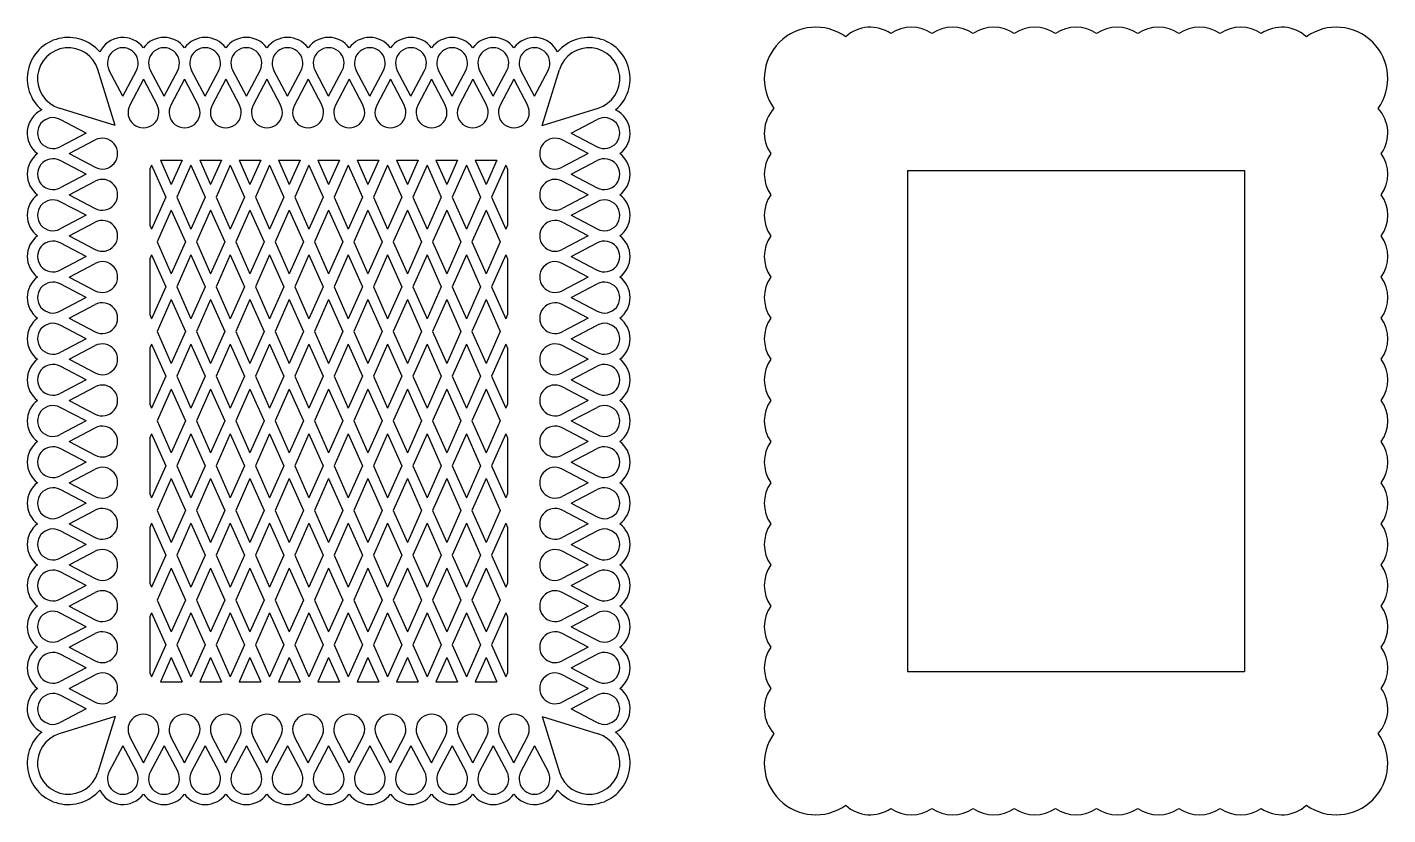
# Model space of a CAD drawing. Extents: x -1143 to -532, y -82 to 235.
# Drawn here: x -845.7 to -581.3, y 81.5 to 234.7 of the extents above; entities that cross this region are included whole.
import ezdxf

# ---------------------------------------------------------------- set-up
doc = ezdxf.new("R2010")
doc.units = 0
doc.layers.get('0').update_dxf_attribs({"linetype": 'CONTINUOUS'})

msp = doc.modelspace()

# ---------------------------------------------------------------- linework, layer by layer
for p, q in [((-828.601063, 215.563399), (-831.982564, 226.454208)), ((-827.121869, 221.232139), (-829.776811, 226.278163)), ((-827.121869, 221.232139), (-824.466928, 226.278163)), ((-819.121869, 221.232139), (-821.776811, 226.278163)), ((-819.121869, 221.232139), (-816.466928, 226.278163)), ((-811.121869, 221.232139), (-813.776811, 226.278163)), ((-811.121869, 221.232139), (-808.466928, 226.278163)), ((-803.121869, 221.232139), (-805.776811, 226.278163)), ((-803.121869, 221.232139), (-800.466928, 226.278163)), ((-795.121869, 221.232139), (-797.776811, 226.278163)), ((-795.121869, 221.232139), (-792.466928, 226.278163)), ((-787.121869, 221.232139), (-789.776811, 226.278163)), ((-787.121869, 221.232139), (-784.466928, 226.278163)), ((-779.121869, 221.232139), (-781.776811, 226.278163)), ((-779.121869, 221.232139), (-776.466928, 226.278163)), ((-771.121869, 221.232139), (-773.776811, 226.278163)), ((-771.121869, 221.232139), (-768.466928, 226.278163)), ((-763.121869, 221.232139), (-765.776811, 226.278163)), ((-763.121869, 221.232139), (-760.466928, 226.278163)), ((-755.121869, 221.232139), (-757.776811, 226.278163)), ((-755.121869, 221.232139), (-752.466928, 226.278163)), ((-747.121869, 221.232139), (-749.776811, 226.278163)), ((-747.121869, 221.232139), (-744.466928, 226.278163)), ((-745.642676, 215.563399), (-742.261175, 226.454208)), ((-823.121869, 224.539331), (-825.776811, 219.493307)), ((-823.121869, 224.539331), (-820.466928, 219.493307)), ((-815.121869, 224.539331), (-817.776811, 219.493307)), ((-815.121869, 224.539331), (-812.466928, 219.493307)), ((-807.121869, 224.539331), (-809.776811, 219.493307)), ((-807.121869, 224.539331), (-804.466928, 219.493307)), ((-799.121869, 224.539331), (-801.776811, 219.493307)), ((-799.121869, 224.539331), (-796.466928, 219.493307)), ((-791.121869, 224.539331), (-793.776811, 219.493307)), ((-791.121869, 224.539331), (-788.466928, 219.493307)), ((-783.121869, 224.539331), (-785.776811, 219.493307)), ((-783.121869, 224.539331), (-780.466928, 219.493307)), ((-775.121869, 224.539331), (-777.776811, 219.493307)), ((-775.121869, 224.539331), (-772.466928, 219.493307)), ((-767.121869, 224.539331), (-769.776811, 219.493307)), ((-767.121869, 224.539331), (-764.466928, 219.493307)), ((-759.121869, 224.539331), (-761.776811, 219.493307)), ((-759.121869, 224.539331), (-756.466928, 219.493307)), ((-751.121869, 224.539331), (-753.776811, 219.493307)), ((-751.121869, 224.539331), (-748.466928, 219.493307)), ((-828.601063, 215.563399), (-839.491872, 218.9449)), ((-745.642676, 215.563399), (-734.751867, 218.9449)), ((-834.269803, 214.084206), (-839.315827, 216.739147)), ((-739.973936, 214.084206), (-734.927912, 216.739147)), ((-834.269803, 214.084206), (-839.315827, 211.429264)), ((-837.576995, 210.084206), (-832.530971, 212.739147)), ((-736.666744, 210.084206), (-741.712768, 212.739147)), ((-739.973936, 214.084206), (-734.927912, 211.429264)), ((-837.576995, 210.084206), (-832.530971, 207.429264)), ((-736.666744, 210.084206), (-741.712768, 207.429264)), ((-834.269803, 206.084206), (-839.315827, 208.739147)), ((-821.525748, 207.822709), (-821.871869, 207.034584)), ((-821.871869, 207.034584), (-821.871869, 196.176207)), ((-821.525748, 207.822709), (-818.795281, 201.605396)), ((-819.785617, 208.834256), (-817.703094, 204.092321)), ((-819.785617, 208.834256), (-815.620572, 208.834256)), ((-815.620572, 208.834256), (-817.703094, 204.092321)), ((-813.880441, 207.822709), (-816.610908, 201.605396)), ((-813.880441, 207.822709), (-811.149975, 201.605396)), ((-812.140311, 208.834256), (-810.057788, 204.092321)), ((-812.140311, 208.834256), (-807.975266, 208.834256)), ((-807.975266, 208.834256), (-810.057788, 204.092321)), ((-806.235135, 207.822709), (-808.965602, 201.605396)), ((-806.235135, 207.822709), (-803.504669, 201.605396)), ((-804.495004, 208.834256), (-802.412482, 204.092321)), ((-804.495004, 208.834256), (-800.329959, 208.834256)), ((-800.329959, 208.834256), (-802.412482, 204.092321)), ((-798.589829, 207.822709), (-801.320295, 201.605396)), ((-798.589829, 207.822709), (-795.859362, 201.605396)), ((-796.849698, 208.834256), (-794.767176, 204.092321)), ((-796.849698, 208.834256), (-792.684653, 208.834256)), ((-792.684653, 208.834256), (-794.767176, 204.092321)), ((-790.944523, 207.822709), (-793.674989, 201.605396)), ((-790.944523, 207.822709), (-788.214056, 201.605396)), ((-789.204392, 208.834256), (-787.121869, 204.092321)), ((-789.204392, 208.834256), (-785.039347, 208.834256)), ((-785.039347, 208.834256), (-787.121869, 204.092321)), ((-783.299216, 207.822709), (-786.029683, 201.605396)), ((-783.299216, 207.822709), (-780.56875, 201.605396)), ((-781.559086, 208.834256), (-779.476563, 204.092321)), ((-781.559086, 208.834256), (-777.394041, 208.834256)), ((-777.394041, 208.834256), (-779.476563, 204.092321)), ((-775.65391, 207.822709), (-778.384376, 201.605396)), ((-775.65391, 207.822709), (-772.923443, 201.605396)), ((-773.913779, 208.834256), (-771.831257, 204.092321)), ((-773.913779, 208.834256), (-769.748734, 208.834256)), ((-769.748734, 208.834256), (-771.831257, 204.092321)), ((-768.008604, 207.822709), (-770.73907, 201.605396)), ((-768.008604, 207.822709), (-765.278137, 201.605396)), ((-766.268473, 208.834256), (-764.185951, 204.092321)), ((-766.268473, 208.834256), (-762.103428, 208.834256)), ((-762.103428, 208.834256), (-764.185951, 204.092321)), ((-760.363297, 207.822709), (-763.093764, 201.605396)), ((-760.363297, 207.822709), (-757.632831, 201.605396)), ((-758.623167, 208.834256), (-756.540644, 204.092321)), ((-758.623167, 208.834256), (-754.458122, 208.834256)), ((-754.458122, 208.834256), (-756.540644, 204.092321)), ((-752.717991, 207.822709), (-755.448458, 201.605396)), ((-752.717991, 207.822709), (-752.371869, 207.034584)), ((-752.371869, 207.034584), (-752.371869, 196.176207)), ((-739.973936, 206.084206), (-734.927912, 208.739147)), ((-674.60884, 206.834256), (-609.10884, 206.834256)), ((-674.60884, 206.834256), (-674.60884, 109.334156)), ((-609.10884, 206.834256), (-609.10884, 109.334156)), ((-834.269803, 206.084206), (-839.315827, 203.429264)), ((-837.576995, 202.084206), (-832.530971, 204.739147)), ((-736.666744, 202.084206), (-741.712768, 204.739147)), ((-739.973936, 206.084206), (-734.927912, 203.429264)), ((-837.576995, 202.084206), (-832.530971, 199.429264)), ((-818.795281, 201.605396), (-821.525748, 195.388083)), ((-816.610908, 201.605396), (-813.880441, 195.388083)), ((-811.149975, 201.605396), (-813.880441, 195.388083)), ((-808.965602, 201.605396), (-806.235135, 195.388083)), ((-803.504669, 201.605396), (-806.235135, 195.388083)), ((-801.320295, 201.605396), (-798.589829, 195.388083)), ((-795.859362, 201.605396), (-798.589829, 195.388083)), ((-793.674989, 201.605396), (-790.944523, 195.388083)), ((-788.214056, 201.605396), (-790.944523, 195.388083)), ((-786.029683, 201.605396), (-783.299216, 195.388083)), ((-780.56875, 201.605396), (-783.299216, 195.388083)), ((-778.384376, 201.605396), (-775.65391, 195.388083)), ((-772.923443, 201.605396), (-775.65391, 195.388083)), ((-770.73907, 201.605396), (-768.008604, 195.388083)), ((-765.278137, 201.605396), (-768.008604, 195.388083)), ((-763.093764, 201.605396), (-760.363297, 195.388083)), ((-757.632831, 201.605396), (-760.363297, 195.388083)), ((-755.448458, 201.605396), (-752.717991, 195.388083)), ((-736.666744, 202.084206), (-741.712768, 199.429264)), ((-834.269803, 198.084206), (-839.315827, 200.739147)), ((-817.703094, 199.118471), (-820.433561, 192.901158)), ((-817.703094, 199.118471), (-814.972628, 192.901158)), ((-810.057788, 199.118471), (-812.788255, 192.901158)), ((-810.057788, 199.118471), (-807.327322, 192.901158)), ((-802.412482, 199.118471), (-805.142948, 192.901158)), ((-802.412482, 199.118471), (-799.682015, 192.901158)), ((-794.767176, 199.118471), (-797.497642, 192.901158)), ((-794.767176, 199.118471), (-792.036709, 192.901158)), ((-787.121869, 199.118471), (-789.852336, 192.901158)), ((-787.121869, 199.118471), (-784.391403, 192.901158)), ((-779.476563, 199.118471), (-782.20703, 192.901158)), ((-779.476563, 199.118471), (-776.746097, 192.901158)), ((-771.831257, 199.118471), (-774.561723, 192.901158)), ((-771.831257, 199.118471), (-769.10079, 192.901158)), ((-764.185951, 199.118471), (-766.916417, 192.901158)), ((-764.185951, 199.118471), (-761.455484, 192.901158)), ((-756.540644, 199.118471), (-759.271111, 192.901158)), ((-756.540644, 199.118471), (-753.810178, 192.901158)), ((-739.973936, 198.084206), (-734.927912, 200.739147)), ((-834.269803, 198.084206), (-839.315827, 195.429264)), ((-837.576995, 194.084206), (-832.530971, 196.739147)), ((-821.871869, 196.176207), (-821.525748, 195.388083)), ((-752.371869, 196.176207), (-752.717991, 195.388083)), ((-736.666744, 194.084206), (-741.712768, 196.739147)), ((-739.973936, 198.084206), (-734.927912, 195.429264)), ((-837.576995, 194.084206), (-832.530971, 191.429264)), ((-736.666744, 194.084206), (-741.712768, 191.429264)), ((-834.269803, 190.084206), (-839.315827, 192.739147)), ((-821.525748, 190.414233), (-821.871869, 189.626108)), ((-821.525748, 190.414233), (-818.795281, 184.19692)), ((-820.433561, 192.901158), (-817.703094, 186.683845)), ((-814.972628, 192.901158), (-817.703094, 186.683845)), ((-813.880441, 190.414233), (-816.610908, 184.19692)), ((-813.880441, 190.414233), (-811.149975, 184.19692)), ((-812.788255, 192.901158), (-810.057788, 186.683845)), ((-807.327322, 192.901158), (-810.057788, 186.683845)), ((-806.235135, 190.414233), (-808.965602, 184.19692)), ((-806.235135, 190.414233), (-803.504669, 184.19692)), ((-805.142948, 192.901158), (-802.412482, 186.683845)), ((-799.682015, 192.901158), (-802.412482, 186.683845)), ((-798.589829, 190.414233), (-801.320295, 184.19692)), ((-798.589829, 190.414233), (-795.859362, 184.19692)), ((-797.497642, 192.901158), (-794.767176, 186.683845)), ((-792.036709, 192.901158), (-794.767176, 186.683845)), ((-790.944523, 190.414233), (-793.674989, 184.19692)), ((-790.944523, 190.414233), (-788.214056, 184.19692)), ((-789.852336, 192.901158), (-787.121869, 186.683845)), ((-784.391403, 192.901158), (-787.121869, 186.683845)), ((-783.299216, 190.414233), (-786.029683, 184.19692)), ((-783.299216, 190.414233), (-780.56875, 184.19692)), ((-782.20703, 192.901158), (-779.476563, 186.683845)), ((-776.746097, 192.901158), (-779.476563, 186.683845)), ((-775.65391, 190.414233), (-778.384376, 184.19692)), ((-775.65391, 190.414233), (-772.923443, 184.19692)), ((-774.561723, 192.901158), (-771.831257, 186.683845)), ((-769.10079, 192.901158), (-771.831257, 186.683845)), ((-768.008604, 190.414233), (-770.73907, 184.19692)), ((-768.008604, 190.414233), (-765.278137, 184.19692)), ((-766.916417, 192.901158), (-764.185951, 186.683845)), ((-761.455484, 192.901158), (-764.185951, 186.683845)), ((-760.363297, 190.414233), (-763.093764, 184.19692)), ((-760.363297, 190.414233), (-757.632831, 184.19692)), ((-759.271111, 192.901158), (-756.540644, 186.683845)), ((-753.810178, 192.901158), (-756.540644, 186.683845)), ((-752.717991, 190.414233), (-755.448458, 184.19692)), ((-752.717991, 190.414233), (-752.371869, 189.626108)), ((-739.973936, 190.084206), (-734.927912, 192.739147)), ((-834.269803, 190.084206), (-839.315827, 187.429264)), ((-837.576995, 186.084206), (-832.530971, 188.739147)), ((-821.871869, 189.626108), (-821.871869, 178.767731)), ((-752.371869, 189.626108), (-752.371869, 178.767731)), ((-736.666744, 186.084206), (-741.712768, 188.739147)), ((-739.973936, 190.084206), (-734.927912, 187.429264)), ((-837.576995, 186.084206), (-832.530971, 183.429264)), ((-736.666744, 186.084206), (-741.712768, 183.429264)), ((-834.269803, 182.084206), (-839.315827, 184.739147)), ((-818.795281, 184.19692), (-821.525748, 177.979607)), ((-816.610908, 184.19692), (-813.880441, 177.979607)), ((-811.149975, 184.19692), (-813.880441, 177.979607)), ((-808.965602, 184.19692), (-806.235135, 177.979607)), ((-803.504669, 184.19692), (-806.235135, 177.979607)), ((-801.320295, 184.19692), (-798.589829, 177.979607)), ((-795.859362, 184.19692), (-798.589829, 177.979607)), ((-793.674989, 184.19692), (-790.944523, 177.979607)), ((-788.214056, 184.19692), (-790.944523, 177.979607)), ((-786.029683, 184.19692), (-783.299216, 177.979607)), ((-780.56875, 184.19692), (-783.299216, 177.979607)), ((-778.384376, 184.19692), (-775.65391, 177.979607)), ((-772.923443, 184.19692), (-775.65391, 177.979607)), ((-770.73907, 184.19692), (-768.008604, 177.979607)), ((-765.278137, 184.19692), (-768.008604, 177.979607)), ((-763.093764, 184.19692), (-760.363297, 177.979607)), ((-757.632831, 184.19692), (-760.363297, 177.979607)), ((-755.448458, 184.19692), (-752.717991, 177.979607)), ((-739.973936, 182.084206), (-734.927912, 184.739147)), ((-834.269803, 182.084206), (-839.315827, 179.429264)), ((-837.576995, 178.084206), (-832.530971, 180.739147)), ((-817.703094, 181.709995), (-820.433561, 175.492682)), ((-817.703094, 181.709995), (-814.972628, 175.492682)), ((-810.057788, 181.709995), (-812.788255, 175.492682)), ((-810.057788, 181.709995), (-807.327322, 175.492682)), ((-802.412482, 181.709995), (-805.142948, 175.492682)), ((-802.412482, 181.709995), (-799.682015, 175.492682)), ((-794.767176, 181.709995), (-797.497642, 175.492682)), ((-794.767176, 181.709995), (-792.036709, 175.492682)), ((-787.121869, 181.709995), (-789.852336, 175.492682)), ((-787.121869, 181.709995), (-784.391403, 175.492682)), ((-779.476563, 181.709995), (-782.20703, 175.492682)), ((-779.476563, 181.709995), (-776.746097, 175.492682)), ((-771.831257, 181.709995), (-774.561723, 175.492682)), ((-771.831257, 181.709995), (-769.10079, 175.492682)), ((-764.185951, 181.709995), (-766.916417, 175.492682)), ((-764.185951, 181.709995), (-761.455484, 175.492682)), ((-756.540644, 181.709995), (-759.271111, 175.492682)), ((-756.540644, 181.709995), (-753.810178, 175.492682)), ((-736.666744, 178.084206), (-741.712768, 180.739147)), ((-739.973936, 182.084206), (-734.927912, 179.429264)), ((-837.576995, 178.084206), (-832.530971, 175.429264)), ((-821.871869, 178.767731), (-821.525748, 177.979607)), ((-752.371869, 178.767731), (-752.717991, 177.979607)), ((-736.666744, 178.084206), (-741.712768, 175.429264)), ((-834.269803, 174.084206), (-839.315827, 176.739147)), ((-820.433561, 175.492682), (-817.703094, 169.275369)), ((-814.972628, 175.492682), (-817.703094, 169.275369)), ((-812.788255, 175.492682), (-810.057788, 169.275369)), ((-807.327322, 175.492682), (-810.057788, 169.275369)), ((-805.142948, 175.492682), (-802.412482, 169.275369)), ((-799.682015, 175.492682), (-802.412482, 169.275369)), ((-797.497642, 175.492682), (-794.767176, 169.275369)), ((-792.036709, 175.492682), (-794.767176, 169.275369)), ((-789.852336, 175.492682), (-787.121869, 169.275369)), ((-784.391403, 175.492682), (-787.121869, 169.275369)), ((-782.20703, 175.492682), (-779.476563, 169.275369)), ((-776.746097, 175.492682), (-779.476563, 169.275369)), ((-774.561723, 175.492682), (-771.831257, 169.275369)), ((-769.10079, 175.492682), (-771.831257, 169.275369)), ((-766.916417, 175.492682), (-764.185951, 169.275369)), ((-761.455484, 175.492682), (-764.185951, 169.275369)), ((-759.271111, 175.492682), (-756.540644, 169.275369)), ((-753.810178, 175.492682), (-756.540644, 169.275369)), ((-739.973936, 174.084206), (-734.927912, 176.739147)), ((-834.269803, 174.084206), (-839.315827, 171.429264)), ((-837.576995, 170.084206), (-832.530971, 172.739147)), ((-821.525748, 173.005757), (-821.871869, 172.217632)), ((-821.871869, 172.217632), (-821.871869, 161.359255)), ((-821.525748, 173.005757), (-818.795281, 166.788444)), ((-813.880441, 173.005757), (-816.610908, 166.788444)), ((-813.880441, 173.005757), (-811.149975, 166.788444)), ((-806.235135, 173.005757), (-808.965602, 166.788444)), ((-806.235135, 173.005757), (-803.504669, 166.788444)), ((-798.589829, 173.005757), (-801.320295, 166.788444)), ((-798.589829, 173.005757), (-795.859362, 166.788444)), ((-790.944523, 173.005757), (-793.674989, 166.788444)), ((-790.944523, 173.005757), (-788.214056, 166.788444)), ((-783.299216, 173.005757), (-786.029683, 166.788444)), ((-783.299216, 173.005757), (-780.56875, 166.788444)), ((-775.65391, 173.005757), (-778.384376, 166.788444)), ((-775.65391, 173.005757), (-772.923443, 166.788444)), ((-768.008604, 173.005757), (-770.73907, 166.788444)), ((-768.008604, 173.005757), (-765.278137, 166.788444)), ((-760.363297, 173.005757), (-763.093764, 166.788444)), ((-760.363297, 173.005757), (-757.632831, 166.788444)), ((-752.717991, 173.005757), (-755.448458, 166.788444)), ((-752.717991, 173.005757), (-752.371869, 172.217632)), ((-752.371869, 172.217632), (-752.371869, 161.359255)), ((-736.666744, 170.084206), (-741.712768, 172.739147)), ((-739.973936, 174.084206), (-734.927912, 171.429264)), ((-837.576995, 170.084206), (-832.530971, 167.429264)), ((-736.666744, 170.084206), (-741.712768, 167.429264)), ((-834.269803, 166.084206), (-839.315827, 168.739147)), ((-818.795281, 166.788444), (-821.525748, 160.571131)), ((-816.610908, 166.788444), (-813.880441, 160.571131)), ((-811.149975, 166.788444), (-813.880441, 160.571131)), ((-808.965602, 166.788444), (-806.235135, 160.571131)), ((-803.504669, 166.788444), (-806.235135, 160.571131)), ((-801.320295, 166.788444), (-798.589829, 160.571131)), ((-795.859362, 166.788444), (-798.589829, 160.571131)), ((-793.674989, 166.788444), (-790.944523, 160.571131)), ((-788.214056, 166.788444), (-790.944523, 160.571131)), ((-786.029683, 166.788444), (-783.299216, 160.571131)), ((-780.56875, 166.788444), (-783.299216, 160.571131)), ((-778.384376, 166.788444), (-775.65391, 160.571131)), ((-772.923443, 166.788444), (-775.65391, 160.571131)), ((-770.73907, 166.788444), (-768.008604, 160.571131)), ((-765.278137, 166.788444), (-768.008604, 160.571131)), ((-763.093764, 166.788444), (-760.363297, 160.571131)), ((-757.632831, 166.788444), (-760.363297, 160.571131)), ((-755.448458, 166.788444), (-752.717991, 160.571131)), ((-739.973936, 166.084206), (-734.927912, 168.739147)), ((-834.269803, 166.084206), (-839.315827, 163.429264)), ((-837.576995, 162.084206), (-832.530971, 164.739147)), ((-817.703094, 164.301518), (-820.433561, 158.084206)), ((-817.703094, 164.301518), (-814.972628, 158.084206)), ((-810.057788, 164.301518), (-812.788255, 158.084206)), ((-810.057788, 164.301518), (-807.327322, 158.084206)), ((-802.412482, 164.301518), (-805.142948, 158.084206)), ((-802.412482, 164.301518), (-799.682015, 158.084206)), ((-794.767176, 164.301518), (-797.497642, 158.084206)), ((-794.767176, 164.301518), (-792.036709, 158.084206)), ((-787.121869, 164.301518), (-789.852336, 158.084206)), ((-787.121869, 164.301518), (-784.391403, 158.084206)), ((-779.476563, 164.301518), (-782.20703, 158.084206)), ((-779.476563, 164.301518), (-776.746097, 158.084206)), ((-771.831257, 164.301518), (-774.561723, 158.084206)), ((-771.831257, 164.301518), (-769.10079, 158.084206)), ((-764.185951, 164.301518), (-766.916417, 158.084206)), ((-764.185951, 164.301518), (-761.455484, 158.084206)), ((-756.540644, 164.301518), (-759.271111, 158.084206)), ((-756.540644, 164.301518), (-753.810178, 158.084206)), ((-736.666744, 162.084206), (-741.712768, 164.739147)), ((-739.973936, 166.084206), (-734.927912, 163.429264)), ((-837.576995, 162.084206), (-832.530971, 159.429264)), ((-821.871869, 161.359255), (-821.525748, 160.571131)), ((-752.371869, 161.359255), (-752.717991, 160.571131)), ((-736.666744, 162.084206), (-741.712768, 159.429264)), ((-834.269803, 158.084206), (-839.315827, 160.739147)), ((-739.973936, 158.084206), (-734.927912, 160.739147)), ((-834.269803, 158.084206), (-839.315827, 155.429264)), ((-837.576995, 154.084206), (-832.530971, 156.739147)), ((-820.433561, 158.084206), (-817.703094, 151.866893)), ((-814.972628, 158.084206), (-817.703094, 151.866893)), ((-812.788255, 158.084206), (-810.057788, 151.866893)), ((-807.327322, 158.084206), (-810.057788, 151.866893)), ((-805.142948, 158.084206), (-802.412482, 151.866893)), ((-799.682015, 158.084206), (-802.412482, 151.866893)), ((-797.497642, 158.084206), (-794.767176, 151.866893)), ((-792.036709, 158.084206), (-794.767176, 151.866893)), ((-789.852336, 158.084206), (-787.121869, 151.866893)), ((-784.391403, 158.084206), (-787.121869, 151.866893)), ((-782.20703, 158.084206), (-779.476563, 151.866893)), ((-776.746097, 158.084206), (-779.476563, 151.866893)), ((-774.561723, 158.084206), (-771.831257, 151.866893)), ((-769.10079, 158.084206), (-771.831257, 151.866893)), ((-766.916417, 158.084206), (-764.185951, 151.866893)), ((-761.455484, 158.084206), (-764.185951, 151.866893)), ((-759.271111, 158.084206), (-756.540644, 151.866893)), ((-753.810178, 158.084206), (-756.540644, 151.866893)), ((-736.666744, 154.084206), (-741.712768, 156.739147)), ((-739.973936, 158.084206), (-734.927912, 155.429264)), ((-837.576995, 154.084206), (-832.530971, 151.429264)), ((-821.525748, 155.59728), (-821.871869, 154.809156)), ((-821.871869, 154.809156), (-821.871869, 143.950779)), ((-821.525748, 155.59728), (-818.795281, 149.379968)), ((-813.880441, 155.59728), (-816.610908, 149.379968)), ((-813.880441, 155.59728), (-811.149975, 149.379968)), ((-806.235135, 155.59728), (-808.965602, 149.379968)), ((-806.235135, 155.59728), (-803.504669, 149.379968)), ((-798.589829, 155.59728), (-801.320295, 149.379968)), ((-798.589829, 155.59728), (-795.859362, 149.379968)), ((-790.944523, 155.59728), (-793.674989, 149.379968)), ((-790.944523, 155.59728), (-788.214056, 149.379968)), ((-783.299216, 155.59728), (-786.029683, 149.379968)), ((-783.299216, 155.59728), (-780.56875, 149.379968)), ((-775.65391, 155.59728), (-778.384376, 149.379968)), ((-775.65391, 155.59728), (-772.923443, 149.379968)), ((-768.008604, 155.59728), (-770.73907, 149.379968)), ((-768.008604, 155.59728), (-765.278137, 149.379968)), ((-760.363297, 155.59728), (-763.093764, 149.379968)), ((-760.363297, 155.59728), (-757.632831, 149.379968)), ((-752.717991, 155.59728), (-755.448458, 149.379968)), ((-752.717991, 155.59728), (-752.371869, 154.809156)), ((-752.371869, 154.809156), (-752.371869, 143.950779)), ((-736.666744, 154.084206), (-741.712768, 151.429264)), ((-834.269803, 150.084206), (-839.315827, 152.739147)), ((-739.973936, 150.084206), (-734.927912, 152.739147)), ((-834.269803, 150.084206), (-839.315827, 147.429264)), ((-837.576995, 146.084206), (-832.530971, 148.739147)), ((-818.795281, 149.379968), (-821.525748, 143.162655)), ((-816.610908, 149.379968), (-813.880441, 143.162655)), ((-811.149975, 149.379968), (-813.880441, 143.162655)), ((-808.965602, 149.379968), (-806.235135, 143.162655)), ((-803.504669, 149.379968), (-806.235135, 143.162655)), ((-801.320295, 149.379968), (-798.589829, 143.162655)), ((-795.859362, 149.379968), (-798.589829, 143.162655)), ((-793.674989, 149.379968), (-790.944523, 143.162655)), ((-788.214056, 149.379968), (-790.944523, 143.162655)), ((-786.029683, 149.379968), (-783.299216, 143.162655)), ((-780.56875, 149.379968), (-783.299216, 143.162655)), ((-778.384376, 149.379968), (-775.65391, 143.162655)), ((-772.923443, 149.379968), (-775.65391, 143.162655)), ((-770.73907, 149.379968), (-768.008604, 143.162655)), ((-765.278137, 149.379968), (-768.008604, 143.162655)), ((-763.093764, 149.379968), (-760.363297, 143.162655)), ((-757.632831, 149.379968), (-760.363297, 143.162655)), ((-755.448458, 149.379968), (-752.717991, 143.162655)), ((-736.666744, 146.084206), (-741.712768, 148.739147)), ((-739.973936, 150.084206), (-734.927912, 147.429264)), ((-837.576995, 146.084206), (-832.530971, 143.429264)), ((-817.703094, 146.893042), (-820.433561, 140.675729)), ((-817.703094, 146.893042), (-814.972628, 140.675729)), ((-810.057788, 146.893042), (-812.788255, 140.675729)), ((-810.057788, 146.893042), (-807.327322, 140.675729)), ((-802.412482, 146.893042), (-805.142948, 140.675729)), ((-802.412482, 146.893042), (-799.682015, 140.675729)), ((-794.767176, 146.893042), (-797.497642, 140.675729)), ((-794.767176, 146.893042), (-792.036709, 140.675729)), ((-787.121869, 146.893042), (-789.852336, 140.675729)), ((-787.121869, 146.893042), (-784.391403, 140.675729)), ((-779.476563, 146.893042), (-782.20703, 140.675729)), ((-779.476563, 146.893042), (-776.746097, 140.675729)), ((-771.831257, 146.893042), (-774.561723, 140.675729)), ((-771.831257, 146.893042), (-769.10079, 140.675729)), ((-764.185951, 146.893042), (-766.916417, 140.675729)), ((-764.185951, 146.893042), (-761.455484, 140.675729)), ((-756.540644, 146.893042), (-759.271111, 140.675729)), ((-756.540644, 146.893042), (-753.810178, 140.675729)), ((-736.666744, 146.084206), (-741.712768, 143.429264)), ((-834.269803, 142.084206), (-839.315827, 144.739147)), ((-821.871869, 143.950779), (-821.525748, 143.162655)), ((-752.371869, 143.950779), (-752.717991, 143.162655)), ((-739.973936, 142.084206), (-734.927912, 144.739147)), ((-834.269803, 142.084206), (-839.315827, 139.429264)), ((-837.576995, 138.084206), (-832.530971, 140.739147)), ((-820.433561, 140.675729), (-817.703094, 134.458417)), ((-814.972628, 140.675729), (-817.703094, 134.458417)), ((-812.788255, 140.675729), (-810.057788, 134.458417)), ((-807.327322, 140.675729), (-810.057788, 134.458417)), ((-805.142948, 140.675729), (-802.412482, 134.458417)), ((-799.682015, 140.675729), (-802.412482, 134.458417)), ((-797.497642, 140.675729), (-794.767176, 134.458417)), ((-792.036709, 140.675729), (-794.767176, 134.458417)), ((-789.852336, 140.675729), (-787.121869, 134.458417)), ((-784.391403, 140.675729), (-787.121869, 134.458417)), ((-782.20703, 140.675729), (-779.476563, 134.458417)), ((-776.746097, 140.675729), (-779.476563, 134.458417)), ((-774.561723, 140.675729), (-771.831257, 134.458417)), ((-769.10079, 140.675729), (-771.831257, 134.458417)), ((-766.916417, 140.675729), (-764.185951, 134.458417)), ((-761.455484, 140.675729), (-764.185951, 134.458417)), ((-759.271111, 140.675729), (-756.540644, 134.458417)), ((-753.810178, 140.675729), (-756.540644, 134.458417)), ((-736.666744, 138.084206), (-741.712768, 140.739147)), ((-739.973936, 142.084206), (-734.927912, 139.429264)), ((-837.576995, 138.084206), (-832.530971, 135.429264)), ((-821.525748, 138.188804), (-821.871869, 137.40068)), ((-821.525748, 138.188804), (-818.795281, 131.971491)), ((-813.880441, 138.188804), (-816.610908, 131.971491)), ((-813.880441, 138.188804), (-811.149975, 131.971491)), ((-806.235135, 138.188804), (-808.965602, 131.971491)), ((-806.235135, 138.188804), (-803.504669, 131.971491)), ((-798.589829, 138.188804), (-801.320295, 131.971491)), ((-798.589829, 138.188804), (-795.859362, 131.971491)), ((-790.944523, 138.188804), (-793.674989, 131.971491)), ((-790.944523, 138.188804), (-788.214056, 131.971491)), ((-783.299216, 138.188804), (-786.029683, 131.971491)), ((-783.299216, 138.188804), (-780.56875, 131.971491)), ((-775.65391, 138.188804), (-778.384376, 131.971491)), ((-775.65391, 138.188804), (-772.923443, 131.971491)), ((-768.008604, 138.188804), (-770.73907, 131.971491)), ((-768.008604, 138.188804), (-765.278137, 131.971491)), ((-760.363297, 138.188804), (-763.093764, 131.971491)), ((-760.363297, 138.188804), (-757.632831, 131.971491)), ((-752.717991, 138.188804), (-755.448458, 131.971491)), ((-752.717991, 138.188804), (-752.371869, 137.40068)), ((-736.666744, 138.084206), (-741.712768, 135.429264)), ((-834.269803, 134.084206), (-839.315827, 136.739147)), ((-821.871869, 137.40068), (-821.871869, 126.542303)), ((-752.371869, 137.40068), (-752.371869, 126.542303)), ((-739.973936, 134.084206), (-734.927912, 136.739147)), ((-834.269803, 134.084206), (-839.315827, 131.429264)), ((-837.576995, 130.084206), (-832.530971, 132.739147)), ((-736.666744, 130.084206), (-741.712768, 132.739147)), ((-739.973936, 134.084206), (-734.927912, 131.429264)), ((-837.576995, 130.084206), (-832.530971, 127.429264)), ((-818.795281, 131.971491), (-821.525748, 125.754179)), ((-816.610908, 131.971491), (-813.880441, 125.754179)), ((-811.149975, 131.971491), (-813.880441, 125.754179)), ((-808.965602, 131.971491), (-806.235135, 125.754179)), ((-803.504669, 131.971491), (-806.235135, 125.754179)), ((-801.320295, 131.971491), (-798.589829, 125.754179)), ((-795.859362, 131.971491), (-798.589829, 125.754179)), ((-793.674989, 131.971491), (-790.944523, 125.754179)), ((-788.214056, 131.971491), (-790.944523, 125.754179)), ((-786.029683, 131.971491), (-783.299216, 125.754179)), ((-780.56875, 131.971491), (-783.299216, 125.754179)), ((-778.384376, 131.971491), (-775.65391, 125.754179)), ((-772.923443, 131.971491), (-775.65391, 125.754179)), ((-770.73907, 131.971491), (-768.008604, 125.754179)), ((-765.278137, 131.971491), (-768.008604, 125.754179)), ((-763.093764, 131.971491), (-760.363297, 125.754179)), ((-757.632831, 131.971491), (-760.363297, 125.754179)), ((-755.448458, 131.971491), (-752.717991, 125.754179)), ((-736.666744, 130.084206), (-741.712768, 127.429264)), ((-834.269803, 126.084206), (-839.315827, 128.739147)), ((-817.703094, 129.484566), (-820.433561, 123.267253)), ((-817.703094, 129.484566), (-814.972628, 123.267253)), ((-810.057788, 129.484566), (-812.788255, 123.267253)), ((-810.057788, 129.484566), (-807.327322, 123.267253)), ((-802.412482, 129.484566), (-805.142948, 123.267253)), ((-802.412482, 129.484566), (-799.682015, 123.267253)), ((-794.767176, 129.484566), (-797.497642, 123.267253)), ((-794.767176, 129.484566), (-792.036709, 123.267253)), ((-787.121869, 129.484566), (-789.852336, 123.267253)), ((-787.121869, 129.484566), (-784.391403, 123.267253)), ((-779.476563, 129.484566), (-782.20703, 123.267253)), ((-779.476563, 129.484566), (-776.746097, 123.267253)), ((-771.831257, 129.484566), (-774.561723, 123.267253)), ((-771.831257, 129.484566), (-769.10079, 123.267253)), ((-764.185951, 129.484566), (-766.916417, 123.267253)), ((-764.185951, 129.484566), (-761.455484, 123.267253)), ((-756.540644, 129.484566), (-759.271111, 123.267253)), ((-756.540644, 129.484566), (-753.810178, 123.267253)), ((-739.973936, 126.084206), (-734.927912, 128.739147)), ((-834.269803, 126.084206), (-839.315827, 123.429264)), ((-837.576995, 122.084206), (-832.530971, 124.739147)), ((-821.871869, 126.542303), (-821.525748, 125.754179)), ((-752.371869, 126.542303), (-752.717991, 125.754179)), ((-736.666744, 122.084206), (-741.712768, 124.739147)), ((-739.973936, 126.084206), (-734.927912, 123.429264)), ((-837.576995, 122.084206), (-832.530971, 119.429264)), ((-820.433561, 123.267253), (-817.703094, 117.04994)), ((-814.972628, 123.267253), (-817.703094, 117.04994)), ((-812.788255, 123.267253), (-810.057788, 117.04994)), ((-807.327322, 123.267253), (-810.057788, 117.04994)), ((-805.142948, 123.267253), (-802.412482, 117.04994)), ((-799.682015, 123.267253), (-802.412482, 117.04994)), ((-797.497642, 123.267253), (-794.767176, 117.04994)), ((-792.036709, 123.267253), (-794.767176, 117.04994)), ((-789.852336, 123.267253), (-787.121869, 117.04994)), ((-784.391403, 123.267253), (-787.121869, 117.04994)), ((-782.20703, 123.267253), (-779.476563, 117.04994)), ((-776.746097, 123.267253), (-779.476563, 117.04994)), ((-774.561723, 123.267253), (-771.831257, 117.04994)), ((-769.10079, 123.267253), (-771.831257, 117.04994)), ((-766.916417, 123.267253), (-764.185951, 117.04994)), ((-761.455484, 123.267253), (-764.185951, 117.04994)), ((-759.271111, 123.267253), (-756.540644, 117.04994)), ((-753.810178, 123.267253), (-756.540644, 117.04994)), ((-736.666744, 122.084206), (-741.712768, 119.429264)), ((-834.269803, 118.084206), (-839.315827, 120.739147)), ((-821.525748, 120.780328), (-821.871869, 119.992204)), ((-821.871869, 119.992204), (-821.871869, 109.133827)), ((-821.525748, 120.780328), (-818.795281, 114.563015)), ((-813.880441, 120.780328), (-816.610908, 114.563015)), ((-813.880441, 120.780328), (-811.149975, 114.563015)), ((-806.235135, 120.780328), (-808.965602, 114.563015)), ((-806.235135, 120.780328), (-803.504669, 114.563015)), ((-798.589829, 120.780328), (-801.320295, 114.563015)), ((-798.589829, 120.780328), (-795.859362, 114.563015)), ((-790.944523, 120.780328), (-793.674989, 114.563015)), ((-790.944523, 120.780328), (-788.214056, 114.563015)), ((-783.299216, 120.780328), (-786.029683, 114.563015)), ((-783.299216, 120.780328), (-780.56875, 114.563015)), ((-775.65391, 120.780328), (-778.384376, 114.563015)), ((-775.65391, 120.780328), (-772.923443, 114.563015)), ((-768.008604, 120.780328), (-770.73907, 114.563015)), ((-768.008604, 120.780328), (-765.278137, 114.563015)), ((-760.363297, 120.780328), (-763.093764, 114.563015)), ((-760.363297, 120.780328), (-757.632831, 114.563015)), ((-752.717991, 120.780328), (-755.448458, 114.563015)), ((-752.717991, 120.780328), (-752.371869, 119.992204)), ((-752.371869, 119.992204), (-752.371869, 109.133827)), ((-739.973936, 118.084206), (-734.927912, 120.739147)), ((-834.269803, 118.084206), (-839.315827, 115.429264)), ((-837.576995, 114.084206), (-832.530971, 116.739147)), ((-736.666744, 114.084206), (-741.712768, 116.739147)), ((-739.973936, 118.084206), (-734.927912, 115.429264)), ((-837.576995, 114.084206), (-832.530971, 111.429264)), ((-818.795281, 114.563015), (-821.525748, 108.345702)), ((-816.610908, 114.563015), (-813.880441, 108.345702)), ((-811.149975, 114.563015), (-813.880441, 108.345702)), ((-808.965602, 114.563015), (-806.235135, 108.345702)), ((-803.504669, 114.563015), (-806.235135, 108.345702)), ((-801.320295, 114.563015), (-798.589829, 108.345702)), ((-795.859362, 114.563015), (-798.589829, 108.345702)), ((-793.674989, 114.563015), (-790.944523, 108.345702)), ((-788.214056, 114.563015), (-790.944523, 108.345702)), ((-786.029683, 114.563015), (-783.299216, 108.345702)), ((-780.56875, 114.563015), (-783.299216, 108.345702)), ((-778.384376, 114.563015), (-775.65391, 108.345702)), ((-772.923443, 114.563015), (-775.65391, 108.345702)), ((-770.73907, 114.563015), (-768.008604, 108.345702)), ((-765.278137, 114.563015), (-768.008604, 108.345702)), ((-763.093764, 114.563015), (-760.363297, 108.345702)), ((-757.632831, 114.563015), (-760.363297, 108.345702)), ((-755.448458, 114.563015), (-752.717991, 108.345702)), ((-736.666744, 114.084206), (-741.712768, 111.429264)), ((-834.269803, 110.084206), (-839.315827, 112.739147)), ((-817.703094, 112.07609), (-819.785617, 107.334156)), ((-817.703094, 112.07609), (-815.620572, 107.334156)), ((-810.057788, 112.07609), (-812.140311, 107.334156)), ((-810.057788, 112.07609), (-807.975266, 107.334156)), ((-802.412482, 112.07609), (-804.495004, 107.334156)), ((-802.412482, 112.07609), (-800.329959, 107.334156)), ((-794.767176, 112.07609), (-796.849698, 107.334156)), ((-794.767176, 112.07609), (-792.684653, 107.334156)), ((-787.121869, 112.07609), (-789.204392, 107.334156)), ((-787.121869, 112.07609), (-785.039347, 107.334156)), ((-779.476563, 112.07609), (-781.559086, 107.334156)), ((-779.476563, 112.07609), (-777.394041, 107.334156)), ((-771.831257, 112.07609), (-773.913779, 107.334156)), ((-771.831257, 112.07609), (-769.748734, 107.334156)), ((-764.185951, 112.07609), (-766.268473, 107.334156)), ((-764.185951, 112.07609), (-762.103428, 107.334156)), ((-756.540644, 112.07609), (-758.623167, 107.334156)), ((-756.540644, 112.07609), (-754.458122, 107.334156)), ((-739.973936, 110.084206), (-734.927912, 112.739147)), ((-834.269803, 110.084206), (-839.315827, 107.429264)), ((-837.576995, 106.084206), (-832.530971, 108.739147)), ((-821.871869, 109.133827), (-821.525748, 108.345702)), ((-752.371869, 109.133827), (-752.717991, 108.345702)), ((-736.666744, 106.084206), (-741.712768, 108.739147)), ((-739.973936, 110.084206), (-734.927912, 107.429264)), ((-674.60884, 109.334156), (-609.10884, 109.334156)), ((-837.576995, 106.084206), (-832.530971, 103.429264)), ((-819.785617, 107.334156), (-815.620572, 107.334156)), ((-812.140311, 107.334156), (-807.975266, 107.334156)), ((-804.495004, 107.334156), (-800.329959, 107.334156)), ((-796.849698, 107.334156), (-792.684653, 107.334156)), ((-789.204392, 107.334156), (-785.039347, 107.334156)), ((-781.559086, 107.334156), (-777.394041, 107.334156)), ((-773.913779, 107.334156), (-769.748734, 107.334156)), ((-766.268473, 107.334156), (-762.103428, 107.334156)), ((-758.623167, 107.334156), (-754.458122, 107.334156)), ((-736.666744, 106.084206), (-741.712768, 103.429264)), ((-834.269803, 102.084206), (-839.315827, 104.739147)), ((-739.973936, 102.084206), (-734.927912, 104.739147)), ((-828.601063, 100.605012), (-839.491872, 97.223511)), ((-834.269803, 102.084206), (-839.315827, 99.429264)), ((-828.601063, 100.605012), (-831.982564, 89.714203)), ((-745.642676, 100.605012), (-742.261175, 89.714203)), ((-745.642676, 100.605012), (-734.751867, 97.223511)), ((-739.973936, 102.084206), (-734.927912, 99.429264)), ((-823.121869, 91.62908), (-825.776811, 96.675104)), ((-823.121869, 91.62908), (-820.466928, 96.675104)), ((-815.121869, 91.62908), (-817.776811, 96.675104)), ((-815.121869, 91.62908), (-812.466928, 96.675104)), ((-807.121869, 91.62908), (-809.776811, 96.675104)), ((-807.121869, 91.62908), (-804.466928, 96.675104)), ((-799.121869, 91.62908), (-801.776811, 96.675104)), ((-799.121869, 91.62908), (-796.466928, 96.675104)), ((-791.121869, 91.62908), (-793.776811, 96.675104)), ((-791.121869, 91.62908), (-788.466928, 96.675104)), ((-783.121869, 91.62908), (-785.776811, 96.675104)), ((-783.121869, 91.62908), (-780.466928, 96.675104)), ((-775.121869, 91.62908), (-777.776811, 96.675104)), ((-775.121869, 91.62908), (-772.466928, 96.675104)), ((-767.121869, 91.62908), (-769.776811, 96.675104)), ((-767.121869, 91.62908), (-764.466928, 96.675104)), ((-759.121869, 91.62908), (-761.776811, 96.675104)), ((-759.121869, 91.62908), (-756.466928, 96.675104)), ((-751.121869, 91.62908), (-753.776811, 96.675104)), ((-751.121869, 91.62908), (-748.466928, 96.675104)), ((-827.121869, 94.936272), (-829.776811, 89.890248)), ((-827.121869, 94.936272), (-824.466928, 89.890248)), ((-819.121869, 94.936272), (-821.776811, 89.890248)), ((-819.121869, 94.936272), (-816.466928, 89.890248)), ((-811.121869, 94.936272), (-813.776811, 89.890248)), ((-811.121869, 94.936272), (-808.466928, 89.890248)), ((-803.121869, 94.936272), (-805.776811, 89.890248)), ((-803.121869, 94.936272), (-800.466928, 89.890248)), ((-795.121869, 94.936272), (-797.776811, 89.890248)), ((-795.121869, 94.936272), (-792.466928, 89.890248)), ((-787.121869, 94.936272), (-789.776811, 89.890248)), ((-787.121869, 94.936272), (-784.466928, 89.890248)), ((-779.121869, 94.936272), (-781.776811, 89.890248)), ((-779.121869, 94.936272), (-776.466928, 89.890248)), ((-771.121869, 94.936272), (-773.776811, 89.890248)), ((-771.121869, 94.936272), (-768.466928, 89.890248)), ((-763.121869, 94.936272), (-765.776811, 89.890248)), ((-763.121869, 94.936272), (-760.466928, 89.890248)), ((-755.121869, 94.936272), (-757.776811, 89.890248)), ((-755.121869, 94.936272), (-752.466928, 89.890248)), ((-747.121869, 94.936272), (-749.776811, 89.890248)), ((-747.121869, 94.936272), (-744.466928, 89.890248))]:
    msp.add_line(p, q)
for centre, radius, start, end in [((-692.449683, 224.675048), 10, 54.36809, 215.63191), ((-681.85884, 227.675048), 7, 55.150095, 132.900433), ((-673.85884, 227.675048), 7, 55.150095, 124.849905), ((-665.85884, 227.675048), 7, 55.150095, 124.849905), ((-657.85884, 227.675048), 7, 55.150095, 124.849905), ((-649.85884, 227.675048), 7, 55.150095, 124.849905), ((-641.85884, 227.675048), 7, 55.150095, 124.849905), ((-633.85884, 227.675048), 7, 55.150095, 124.849905), ((-625.85884, 227.675048), 7, 55.150095, 124.849905), ((-617.85884, 227.675048), 7, 55.150095, 124.849905), ((-609.85884, 227.675048), 7, 55.150095, 124.849905), ((-601.85884, 227.675048), 7, 47.099567, 124.849905), ((-591.267998, 224.675048), 10, 324.36809, 125.63191), ((-837.712711, 224.675048), 8, 40.391499, 229.608501), ((-837.712711, 224.675048), 6, 17.249113, 252.750887), ((-827.121869, 227.675048), 5, 36.869898, 154.09941), ((-827.121869, 227.675048), 3, 332.249113, 207.750887), ((-819.121869, 227.675048), 5, 36.869898, 143.130102), ((-819.121869, 227.675048), 3, 332.249113, 207.750887), ((-811.121869, 227.675048), 5, 36.869898, 143.130102), ((-811.121869, 227.675048), 3, 332.249113, 207.750887), ((-803.121869, 227.675048), 5, 36.869898, 143.130102), ((-803.121869, 227.675048), 3, 332.249113, 207.750887), ((-795.121869, 227.675048), 5, 36.869898, 143.130102), ((-795.121869, 227.675048), 3, 332.249113, 207.750887), ((-787.121869, 227.675048), 5, 36.869898, 143.130102), ((-787.121869, 227.675048), 3, 332.249113, 207.750887), ((-779.121869, 227.675048), 5, 36.869898, 143.130102), ((-779.121869, 227.675048), 3, 332.249113, 207.750887), ((-771.121869, 227.675048), 5, 36.869898, 143.130102), ((-771.121869, 227.675048), 3, 332.249113, 207.750887), ((-763.121869, 227.675048), 5, 36.869898, 143.130102), ((-763.121869, 227.675048), 3, 332.249113, 207.750887), ((-755.121869, 227.675048), 5, 36.869898, 143.130102), ((-755.121869, 227.675048), 3, 332.249113, 207.750887), ((-747.121869, 227.675048), 5, 25.90059, 143.130102), ((-747.121869, 227.675048), 3, 332.249113, 207.750887), ((-736.531027, 224.675048), 8, 310.391499, 139.608501), ((-736.531027, 224.675048), 6, 287.249113, 162.750887), ((-823.121869, 218.096422), 3, 152.249113, 27.750887), ((-815.121869, 218.096422), 3, 152.249113, 27.750887), ((-807.121869, 218.096422), 3, 152.249113, 27.750887), ((-799.121869, 218.096422), 3, 152.249113, 27.750887), ((-791.121869, 218.096422), 3, 152.249113, 27.750887), ((-783.121869, 218.096422), 3, 152.249113, 27.750887), ((-775.121869, 218.096422), 3, 152.249113, 27.750887), ((-767.121869, 218.096422), 3, 152.249113, 27.750887), ((-759.121869, 218.096422), 3, 152.249113, 27.750887), ((-751.121869, 218.096422), 3, 152.249113, 27.750887), ((-840.712711, 214.084206), 5, 115.90059, 233.130102), ((-840.712711, 214.084206), 3, 62.249113, 297.750887), ((-733.531027, 214.084206), 3, 242.249113, 117.750887), ((-733.531027, 214.084206), 5, 306.869898, 64.09941), ((-695.449683, 214.084206), 7, 137.099567, 214.849905), ((-588.267998, 214.084206), 7, 325.150095, 42.900433), ((-831.134086, 210.084206), 3, 242.249113, 117.750887), ((-743.109653, 210.084206), 3, 62.249113, 297.750887), ((-840.712711, 206.084206), 5, 126.869898, 233.130102), ((-840.712711, 206.084206), 3, 62.249113, 297.750887), ((-733.531027, 206.084206), 3, 242.249113, 117.750887), ((-733.531027, 206.084206), 5, 306.869898, 53.130102), ((-695.449683, 206.084206), 7, 145.150095, 214.849905), ((-588.267998, 206.084206), 7, 325.150095, 34.849905), ((-831.134086, 202.084206), 3, 242.249113, 117.750887), ((-743.109653, 202.084206), 3, 62.249113, 297.750887), ((-840.712711, 198.084206), 5, 126.869898, 233.130102), ((-840.712711, 198.084206), 3, 62.249113, 297.750887), ((-733.531027, 198.084206), 3, 242.249113, 117.750887), ((-733.531027, 198.084206), 5, 306.869898, 53.130102), ((-695.449683, 198.084206), 7, 145.150095, 214.849905), ((-588.267998, 198.084206), 7, 325.150095, 34.849905), ((-831.134086, 194.084206), 3, 242.249113, 117.750887), ((-743.109653, 194.084206), 3, 62.249113, 297.750887), ((-840.712711, 190.084206), 5, 126.869898, 233.130102), ((-840.712711, 190.084206), 3, 62.249113, 297.750887), ((-733.531027, 190.084206), 3, 242.249113, 117.750887), ((-733.531027, 190.084206), 5, 306.869898, 53.130102), ((-695.449683, 190.084206), 7, 145.150095, 214.849905), ((-588.267998, 190.084206), 7, 325.150095, 34.849905), ((-831.134086, 186.084206), 3, 242.249113, 117.750887), ((-743.109653, 186.084206), 3, 62.249113, 297.750887), ((-840.712711, 182.084206), 5, 126.869898, 233.130102), ((-733.531027, 182.084206), 5, 306.869898, 53.130102), ((-695.449683, 182.084206), 7, 145.150095, 214.849905), ((-588.267998, 182.084206), 7, 325.150095, 34.849905), ((-840.712711, 182.084206), 3, 62.249113, 297.750887), ((-733.531027, 182.084206), 3, 242.249113, 117.750887), ((-831.134086, 178.084206), 3, 242.249113, 117.750887), ((-743.109653, 178.084206), 3, 62.249113, 297.750887), ((-840.712711, 174.084206), 5, 126.869898, 233.130102), ((-733.531027, 174.084206), 5, 306.869898, 53.130102), ((-695.449683, 174.084206), 7, 145.150095, 214.849905), ((-588.267998, 174.084206), 7, 325.150095, 34.849905), ((-840.712711, 174.084206), 3, 62.249113, 297.750887), ((-733.531027, 174.084206), 3, 242.249113, 117.750887), ((-831.134086, 170.084206), 3, 242.249113, 117.750887), ((-743.109653, 170.084206), 3, 62.249113, 297.750887), ((-840.712711, 166.084206), 5, 126.869898, 233.130102), ((-733.531027, 166.084206), 5, 306.869898, 53.130102), ((-695.449683, 166.084206), 7, 145.150095, 214.849905), ((-588.267998, 166.084206), 7, 325.150095, 34.849905), ((-840.712711, 166.084206), 3, 62.249113, 297.750887), ((-733.531027, 166.084206), 3, 242.249113, 117.750887), ((-831.134086, 162.084206), 3, 242.249113, 117.750887), ((-743.109653, 162.084206), 3, 62.249113, 297.750887), ((-840.712711, 158.084206), 5, 126.869898, 233.130102), ((-733.531027, 158.084206), 5, 306.869898, 53.130102), ((-695.449683, 158.084206), 7, 145.150095, 214.849905), ((-588.267998, 158.084206), 7, 325.150095, 34.849905), ((-840.712711, 158.084206), 3, 62.249113, 297.750887), ((-733.531027, 158.084206), 3, 242.249113, 117.750887), ((-831.134086, 154.084206), 3, 242.249113, 117.750887), ((-743.109653, 154.084206), 3, 62.249113, 297.750887), ((-840.712711, 150.084206), 5, 126.869898, 233.130102), ((-733.531027, 150.084206), 5, 306.869898, 53.130102), ((-695.449683, 150.084206), 7, 145.150095, 214.849905), ((-588.267998, 150.084206), 7, 325.150095, 34.849905), ((-840.712711, 150.084206), 3, 62.249113, 297.750887), ((-733.531027, 150.084206), 3, 242.249113, 117.750887), ((-831.134086, 146.084206), 3, 242.249113, 117.750887), ((-743.109653, 146.084206), 3, 62.249113, 297.750887), ((-840.712711, 142.084206), 5, 126.869898, 233.130102), ((-733.531027, 142.084206), 5, 306.869898, 53.130102), ((-695.449683, 142.084206), 7, 145.150095, 214.849905), ((-588.267998, 142.084206), 7, 325.150095, 34.849905), ((-840.712711, 142.084206), 3, 62.249113, 297.750887), ((-733.531027, 142.084206), 3, 242.249113, 117.750887), ((-831.134086, 138.084206), 3, 242.249113, 117.750887), ((-743.109653, 138.084206), 3, 62.249113, 297.750887), ((-840.712711, 134.084206), 5, 126.869898, 233.130102), ((-733.531027, 134.084206), 5, 306.869898, 53.130102), ((-695.449683, 134.084206), 7, 145.150095, 214.849905), ((-588.267998, 134.084206), 7, 325.150095, 34.849905), ((-840.712711, 134.084206), 3, 62.249113, 297.750887), ((-733.531027, 134.084206), 3, 242.249113, 117.750887), ((-831.134086, 130.084206), 3, 242.249113, 117.750887), ((-743.109653, 130.084206), 3, 62.249113, 297.750887), ((-840.712711, 126.084206), 5, 126.869898, 233.130102), ((-733.531027, 126.084206), 5, 306.869898, 53.130102), ((-695.449683, 126.084206), 7, 145.150095, 214.849905), ((-588.267998, 126.084206), 7, 325.150095, 34.849905), ((-840.712711, 126.084206), 3, 62.249113, 297.750887), ((-733.531027, 126.084206), 3, 242.249113, 117.750887), ((-831.134086, 122.084206), 3, 242.249113, 117.750887), ((-743.109653, 122.084206), 3, 62.249113, 297.750887), ((-840.712711, 118.084206), 5, 126.869898, 233.130102), ((-733.531027, 118.084206), 5, 306.869898, 53.130102), ((-695.449683, 118.084206), 7, 145.150095, 214.849905), ((-588.267998, 118.084206), 7, 325.150095, 34.849905), ((-840.712711, 118.084206), 3, 62.249113, 297.750887), ((-733.531027, 118.084206), 3, 242.249113, 117.750887), ((-831.134086, 114.084206), 3, 242.249113, 117.750887), ((-743.109653, 114.084206), 3, 62.249113, 297.750887), ((-840.712711, 110.084206), 5, 126.869898, 233.130102), ((-733.531027, 110.084206), 5, 306.869898, 53.130102), ((-695.449683, 110.084206), 7, 145.150095, 214.849905), ((-588.267998, 110.084206), 7, 325.150095, 34.849905), ((-840.712711, 110.084206), 3, 62.249113, 297.750887), ((-733.531027, 110.084206), 3, 242.249113, 117.750887), ((-831.134086, 106.084206), 3, 242.249113, 117.750887), ((-743.109653, 106.084206), 3, 62.249113, 297.750887), ((-840.712711, 102.084206), 5, 126.869898, 244.09941), ((-733.531027, 102.084206), 5, 295.90059, 53.130102), ((-695.449683, 102.084206), 7, 145.150095, 222.900433), ((-588.267998, 102.084206), 7, 317.099567, 34.849905), ((-840.712711, 102.084206), 3, 62.249113, 297.750887), ((-733.531027, 102.084206), 3, 242.249113, 117.750887), ((-823.121869, 98.071989), 3, 332.249113, 207.750887), ((-815.121869, 98.071989), 3, 332.249113, 207.750887), ((-807.121869, 98.071989), 3, 332.249113, 207.750887), ((-799.121869, 98.071989), 3, 332.249113, 207.750887), ((-791.121869, 98.071989), 3, 332.249113, 207.750887), ((-783.121869, 98.071989), 3, 332.249113, 207.750887), ((-775.121869, 98.071989), 3, 332.249113, 207.750887), ((-767.121869, 98.071989), 3, 332.249113, 207.750887), ((-759.121869, 98.071989), 3, 332.249113, 207.750887), ((-751.121869, 98.071989), 3, 332.249113, 207.750887), ((-837.712711, 91.493363), 8, 130.391499, 319.608501), ((-837.712711, 91.493363), 6, 107.249113, 342.750887), ((-736.531027, 91.493363), 8, 220.391499, 49.608501), ((-736.531027, 91.493363), 6, 197.249113, 72.750887), ((-692.449683, 91.493363), 10, 144.36809, 305.63191), ((-591.267998, 91.493363), 10, 234.36809, 35.63191), ((-827.121869, 88.493363), 3, 152.249113, 27.750887), ((-819.121869, 88.493363), 3, 152.249113, 27.750887), ((-811.121869, 88.493363), 3, 152.249113, 27.750887), ((-803.121869, 88.493363), 3, 152.249113, 27.750887), ((-795.121869, 88.493363), 3, 152.249113, 27.750887), ((-787.121869, 88.493363), 3, 152.249113, 27.750887), ((-779.121869, 88.493363), 3, 152.249113, 27.750887), ((-771.121869, 88.493363), 3, 152.249113, 27.750887), ((-763.121869, 88.493363), 3, 152.249113, 27.750887), ((-755.121869, 88.493363), 3, 152.249113, 27.750887), ((-747.121869, 88.493363), 3, 152.249113, 27.750887), ((-827.121869, 88.493363), 5, 205.90059, 323.130102), ((-819.121869, 88.493363), 5, 216.869898, 323.130102), ((-811.121869, 88.493363), 5, 216.869898, 323.130102), ((-803.121869, 88.493363), 5, 216.869898, 323.130102), ((-795.121869, 88.493363), 5, 216.869898, 323.130102), ((-787.121869, 88.493363), 5, 216.869898, 323.130102), ((-779.121869, 88.493363), 5, 216.869898, 323.130102), ((-771.121869, 88.493363), 5, 216.869898, 323.130102), ((-763.121869, 88.493363), 5, 216.869898, 323.130102), ((-755.121869, 88.493363), 5, 216.869898, 323.130102), ((-747.121869, 88.493363), 5, 216.869898, 334.09941), ((-681.85884, 88.493363), 7, 227.099567, 304.849905), ((-673.85884, 88.493363), 7, 235.150095, 304.849905), ((-665.85884, 88.493363), 7, 235.150095, 304.849905), ((-657.85884, 88.493363), 7, 235.150095, 304.849905), ((-649.85884, 88.493363), 7, 235.150095, 304.849905), ((-641.85884, 88.493363), 7, 235.150095, 304.849905), ((-633.85884, 88.493363), 7, 235.150095, 304.849905), ((-625.85884, 88.493363), 7, 235.150095, 304.849905), ((-617.85884, 88.493363), 7, 235.150095, 304.849905), ((-609.85884, 88.493363), 7, 235.150095, 304.849905), ((-601.85884, 88.493363), 7, 235.150095, 312.900433)]:
    msp.add_arc(centre, radius, start, end)

doc.saveas('drawing.dxf')
